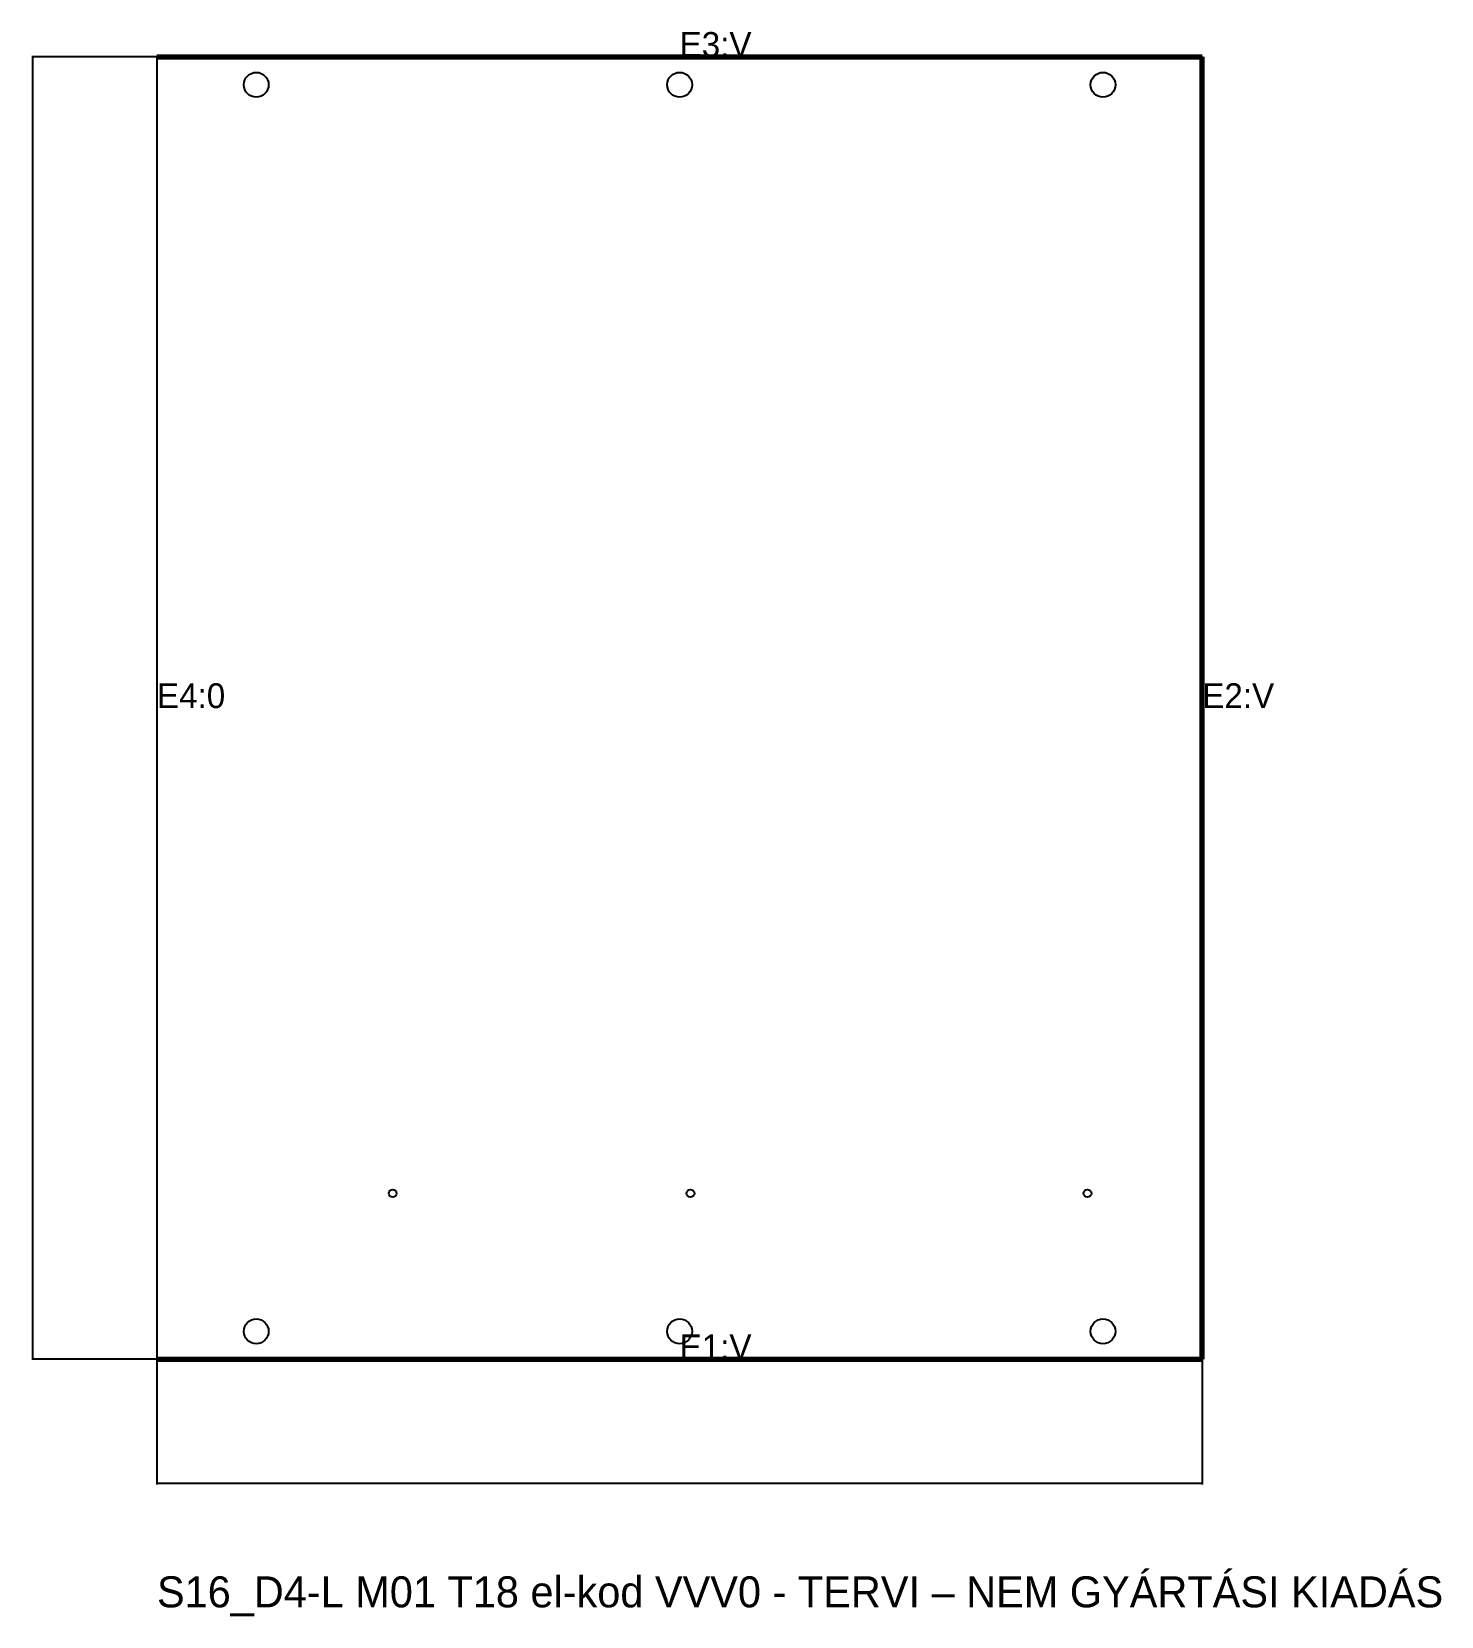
# Model space of a CAD drawing. Header units: millimetres. Extents: x -40 to 414, y -83 to 428.
import ezdxf

# ---------------------------------------------------------------- set-up
doc = ezdxf.new("R2010")
doc.units = ezdxf.units.MM
for name, color, linetype in [('ELZARAS', 1, 'Continuous'), ('FURAT_B', 4, 'Continuous'), ('KONTUR', 7, 'Continuous'), ('MERET', 8, 'Continuous'), ('SZOVEG', 7, 'Continuous')]:
    doc.layers.add(name, color=color, linetype=linetype)
doc.styles.add('OpenSansCondensed-Light', font='OpenSansCondensed-Light.ttf')
doc.dimstyles.new('EZDXF', dxfattribs={"dimtxt": 0.25, "dimasz": 0.175, "dimexe": 0.375, "dimexo": 0.125, "dimgap": 0.1, "dimtad": 1, "dimlfac": 100, "dimzin": 12, "dimdsep": 46, "dimtxsty": 'OpenSansCondensed-Light', "dimblk": 'ARCHTICK', "dimcen": 2.5, "dimazin": 3, "dimtfac": 0.5, "dimtmove": 2, "dimatfit": 3})

# ---------------------------------------------------------------- blocks, each defined once
blk = doc.blocks.new('_ARCHTICK')
at = {"color": 0, "linetype": 'BYBLOCK', "const_width": 0.15}
blk.add_lwpolyline([(-0.5, -0.5), (0.5, 0.5)], dxfattribs=at)

msp = doc.modelspace()

# ---------------------------------------------------------------- linework, layer by layer
at = {"layer": 'ELZARAS', "lineweight": 70}
for p, q in [((0, 420), (337, 420)), ((337, 0), (337, 420)), ((0, 0), (337, 0))]:
    msp.add_line(p, q, dxfattribs=at)
at = {"layer": 'FURAT_B'}
for centre, radius in [((32, 411), 4), ((168.5, 411), 4), ((305, 411), 4), ((76, 53.5), 1.25), ((172, 53.5), 1.25), ((300, 53.5), 1.25), ((32, 9), 4), ((168.5, 9), 4), ((305, 9), 4)]:
    msp.add_circle(centre, radius, dxfattribs=at)
at = {"layer": 'KONTUR'}
msp.add_lwpolyline([(0, 0), (337, 0), (337, 420), (0, 420)], close=True, dxfattribs=at)

# ---------------------------------------------------------------- texts
at = {"layer": 'SZOVEG'}
for s, height, p in [('E3:V', 8, (168.5, 420)), ('E4:0', 8, (0, 210)), ('E2:V', 8, (337, 210)), ('E1:V', 8, (168.5, 0)), ('S16_D4-L M01 T18 el-kod VVV0 - TERVI – NEM GYÁRTÁSI KIADÁS', 10, (0, -80))]:
    msp.add_text(s, height=height, dxfattribs=at).set_placement(p)

# ---------------------------------------------------------------- dimensions: what is measured, and where the dimension line sits
at = {"layer": 'MERET'}
msp.add_linear_dim(base=(-40, 0), p1=(0, 0), p2=(0, 420), angle=90, dimstyle='EZDXF', dxfattribs=at).render()
msp.add_linear_dim(base=(0, -40), p1=(0, 0), p2=(337, 0), dimstyle='EZDXF', dxfattribs=at).render()

doc.saveas('drawing.dxf')
